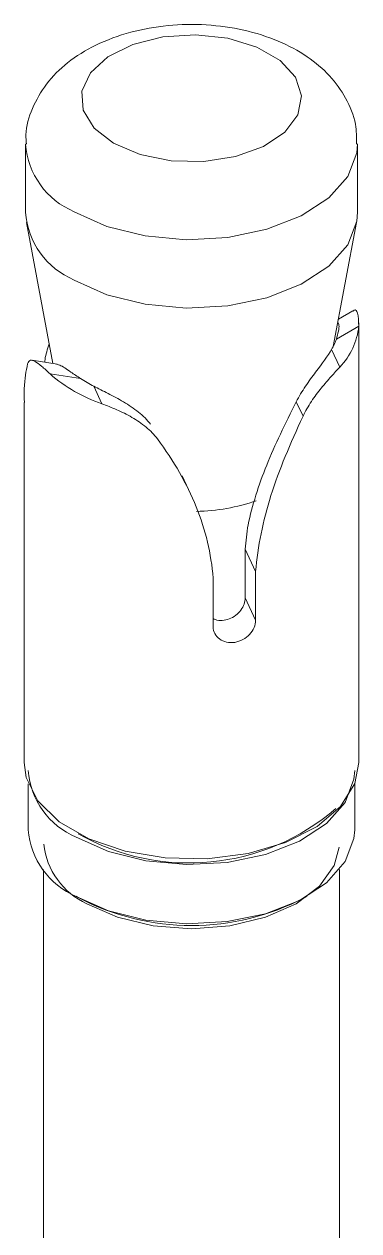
# Model space of a CAD drawing. Extents: x -976302 to -776254, y 5665 to 231437.
# Drawn here: x -788563.2 to -788502.9, y 81601.9 to 81819.5 of the extents above; entities that cross this region are included whole.
import ezdxf

# ---------------------------------------------------------------- set-up
doc = ezdxf.new("R2010")
doc.units = 0
doc.header["$LTSCALE"] = 1000
doc.header["$MEASUREMENT"] = 0

msp = doc.modelspace()

# ---------------------------------------------------------------- linework, layer by layer
at = {"linetype": 'Continuous', "lineweight": 15}
for p, q in [((-788563, 81797.88), (-788563, 81785.56)), ((-788563, 81797.88), (-788563, 81785.56)), ((-788563, 81797.88), (-788563, 81785.56)), ((-788563, 81797.88), (-788563, 81785.56)), ((-788503.11, 81785.56), (-788503.11, 81797.88)), ((-788503.11, 81785.56), (-788503.11, 81797.88)), ((-788503.11, 81785.56), (-788503.11, 81797.88)), ((-788503.11, 81785.56), (-788503.11, 81797.88)), ((-788562.82, 81783.69), (-788558.05, 81758.29)), ((-788562.82, 81783.69), (-788558.05, 81758.29)), ((-788562.82, 81783.69), (-788558.05, 81758.29)), ((-788562.82, 81783.69), (-788558.05, 81758.29)), ((-788507.48, 81761.35), (-788503.29, 81783.69)), ((-788507.48, 81761.35), (-788503.29, 81783.69)), ((-788507.48, 81761.35), (-788503.29, 81783.69)), ((-788507.48, 81761.35), (-788503.29, 81783.69)), ((-788503.94, 81767.8), (-788506.56, 81766.29)), ((-788503.94, 81767.8), (-788506.56, 81766.29)), ((-788503.94, 81767.8), (-788506.56, 81766.29)), ((-788503.94, 81767.8), (-788506.56, 81766.29)), ((-788502.86, 81686.32), (-788502.86, 81765.59)), ((-788502.86, 81686.32), (-788502.86, 81765.59)), ((-788502.86, 81686.32), (-788502.86, 81765.59)), ((-788502.86, 81686.32), (-788502.86, 81765.59)), ((-788502.89, 81765.01), (-788506.91, 81762.69)), ((-788502.89, 81765.01), (-788506.91, 81762.69)), ((-788507.78, 81760.82), (-788506.31, 81757.64)), ((-788507.78, 81760.82), (-788506.31, 81757.64)), ((-788557.31, 81758.17), (-788561.77, 81758.86)), ((-788557.31, 81758.17), (-788561.77, 81758.86)), ((-788557.31, 81758.17), (-788561.77, 81758.86)), ((-788557.31, 81758.17), (-788561.77, 81758.86)), ((-788553.06, 81755.55), (-788558.56, 81756.4)), ((-788553.06, 81755.55), (-788558.56, 81756.4)), ((-788549.22, 81751.01), (-788550.69, 81754.18)), ((-788549.22, 81751.01), (-788550.69, 81754.18)), ((-788563.25, 81751.27), (-788563.25, 81686.32)), ((-788563.25, 81751.27), (-788563.25, 81686.32)), ((-788563.25, 81751.27), (-788563.25, 81686.32)), ((-788563.25, 81751.27), (-788563.25, 81686.32)), ((-788512.94, 81748.76), (-788514.16, 81751.38)), ((-788512.94, 81748.76), (-788514.16, 81751.38)), ((-788533.23, 81734.79), (-788534.73, 81738.01)), ((-788533.23, 81734.79), (-788534.73, 81738.01)), ((-788533.23, 81734.79), (-788534.73, 81738.01)), ((-788533.23, 81734.79), (-788534.73, 81738.01)), ((-788523.36, 81724.81), (-788521.48, 81720.76)), ((-788523.36, 81724.81), (-788523.36, 81716.01)), ((-788523.36, 81724.81), (-788521.48, 81720.76)), ((-788523.36, 81724.81), (-788523.36, 81716.01)), ((-788529.14, 81719.58), (-788529.14, 81710.78)), ((-788529.14, 81719.58), (-788529.14, 81710.78)), ((-788521.48, 81711.97), (-788521.48, 81720.76)), ((-788521.48, 81711.97), (-788521.48, 81720.76)), ((-788523.36, 81716.01), (-788521.48, 81711.97)), ((-788523.36, 81716.01), (-788521.48, 81711.97)), ((-788562.49, 81682.45), (-788562.49, 81674.2)), ((-788562.49, 81682.45), (-788562.49, 81674.2)), ((-788562.49, 81682.45), (-788562.49, 81674.2)), ((-788562.49, 81682.45), (-788562.49, 81674.2)), ((-788503.62, 81674.2), (-788503.62, 81682.45)), ((-788503.62, 81674.2), (-788503.62, 81682.45)), ((-788503.62, 81674.2), (-788503.62, 81682.45)), ((-788503.62, 81674.2), (-788503.62, 81682.45)), ((-788559.73, 81667.01), (-788559.73, 81579.28)), ((-788559.73, 81667.01), (-788559.73, 81579.28)), ((-788559.73, 81667.01), (-788559.73, 81579.28)), ((-788559.73, 81667.01), (-788559.73, 81579.28)), ((-788506.38, 81579.28), (-788506.38, 81667.01)), ((-788506.38, 81579.28), (-788506.38, 81667.01)), ((-788506.38, 81579.28), (-788506.38, 81667.01)), ((-788506.38, 81579.28), (-788506.38, 81667.01)), ((-788553.87, 81662.19), (-788553.52, 81661.98)), ((-788553.87, 81662.19), (-788553.52, 81661.98)), ((-788553.87, 81662.19), (-788553.52, 81661.98)), ((-788553.87, 81662.19), (-788553.52, 81661.98)), ((-788512.59, 81661.98), (-788512.24, 81662.19)), ((-788512.59, 81661.98), (-788512.24, 81662.19)), ((-788512.59, 81661.98), (-788512.24, 81662.19)), ((-788512.59, 81661.98), (-788512.24, 81662.19))]:
    msp.add_line(p, q, dxfattribs=at)
at = {"linetype": 'Continuous', "lineweight": 15, "flags": 128}
for points in [[(-788547.11, 81797.99), (-788550.63, 81800.74), (-788552.59, 81803.97), (-788552.81, 81807.39), (-788551.27, 81810.69), (-788548.12, 81813.59), (-788543.63, 81815.82), (-788538.2, 81817.18), (-788532.31, 81817.57), (-788526.49, 81816.93), (-788521.25, 81815.33), (-788517.06, 81812.91), (-788514.29, 81809.89), (-788513.19, 81806.53), (-788513.85, 81803.13), (-788516.22, 81800), (-788520.09, 81797.4), (-788525.11, 81795.58), (-788530.83, 81794.7), (-788536.75, 81794.83), (-788542.34, 81795.96), (-788547.11, 81797.99)], [(-788547.11, 81797.99), (-788550.63, 81800.74), (-788552.59, 81803.97), (-788552.81, 81807.39), (-788551.27, 81810.69), (-788548.12, 81813.59), (-788543.63, 81815.82), (-788538.2, 81817.18), (-788532.31, 81817.57), (-788526.49, 81816.93), (-788521.25, 81815.33), (-788517.06, 81812.91), (-788514.29, 81809.89), (-788513.19, 81806.53), (-788513.85, 81803.13), (-788516.22, 81800), (-788520.09, 81797.4), (-788525.11, 81795.58), (-788530.83, 81794.7), (-788536.75, 81794.83), (-788542.34, 81795.96), (-788547.11, 81797.99)], [(-788547.11, 81797.99), (-788550.63, 81800.74), (-788552.59, 81803.97), (-788552.81, 81807.39), (-788551.27, 81810.69), (-788548.12, 81813.59), (-788543.63, 81815.82), (-788538.2, 81817.18), (-788532.31, 81817.57), (-788526.49, 81816.93), (-788521.25, 81815.33), (-788517.06, 81812.91), (-788514.29, 81809.89), (-788513.19, 81806.53), (-788513.85, 81803.13), (-788516.22, 81800), (-788520.09, 81797.4), (-788525.11, 81795.58), (-788530.83, 81794.7), (-788536.75, 81794.83), (-788542.34, 81795.96), (-788547.11, 81797.99)], [(-788547.11, 81797.99), (-788550.63, 81800.74), (-788552.59, 81803.97), (-788552.81, 81807.39), (-788551.27, 81810.69), (-788548.12, 81813.59), (-788543.63, 81815.82), (-788538.2, 81817.18), (-788532.31, 81817.57), (-788526.49, 81816.93), (-788521.25, 81815.33), (-788517.06, 81812.91), (-788514.29, 81809.89), (-788513.19, 81806.53), (-788513.85, 81803.13), (-788516.22, 81800), (-788520.09, 81797.4), (-788525.11, 81795.58), (-788530.83, 81794.7), (-788536.75, 81794.83), (-788542.34, 81795.96), (-788547.11, 81797.99)], [(-788503.11, 81797.86), (-788503.25, 81796.26), (-788504.88, 81792.03), (-788508.29, 81788.17), (-788513.25, 81784.92), (-788519.46, 81782.48), (-788526.52, 81781.01), (-788534, 81780.61), (-788541.41, 81781.28), (-788548.3, 81783), (-788554.23, 81785.66)], [(-788503.11, 81797.86), (-788503.25, 81796.26), (-788504.88, 81792.03), (-788508.29, 81788.17), (-788513.25, 81784.92), (-788519.46, 81782.48), (-788526.52, 81781.01), (-788534, 81780.61), (-788541.41, 81781.28), (-788548.3, 81783), (-788554.23, 81785.66)], [(-788503.11, 81785.56), (-788503.25, 81783.93), (-788504.88, 81779.7), (-788508.29, 81775.84), (-788513.25, 81772.59), (-788519.46, 81770.15), (-788526.52, 81768.69), (-788534, 81768.28), (-788541.41, 81768.96), (-788548.3, 81770.68), (-788554.23, 81773.33)], [(-788503.11, 81785.56), (-788503.25, 81783.93), (-788504.88, 81779.7), (-788508.29, 81775.84), (-788513.25, 81772.59), (-788519.46, 81770.15), (-788526.52, 81768.69), (-788534, 81768.28), (-788541.41, 81768.96), (-788548.3, 81770.68), (-788554.23, 81773.33)], [(-788503.11, 81785.56), (-788503.25, 81783.93), (-788504.88, 81779.7), (-788508.29, 81775.84), (-788513.25, 81772.59), (-788519.46, 81770.15), (-788526.52, 81768.69), (-788534, 81768.28), (-788541.41, 81768.96), (-788548.3, 81770.68), (-788554.23, 81773.33)], [(-788503.11, 81785.56), (-788503.25, 81783.93), (-788504.88, 81779.7), (-788508.29, 81775.84), (-788513.25, 81772.59), (-788519.46, 81770.15), (-788526.52, 81768.69), (-788534, 81768.28), (-788541.41, 81768.96), (-788548.3, 81770.68), (-788554.23, 81773.33)], [(-788563.25, 81686.32), (-788562.88, 81683.6), (-788560.76, 81679.4), (-788556.91, 81675.64), (-788551.56, 81672.55), (-788545.05, 81670.33), (-788537.78, 81669.11), (-788530.21, 81668.97), (-788522.83, 81669.92), (-788516.08, 81671.91), (-788510.41, 81674.8), (-788506.15, 81678.41), (-788503.59, 81682.52), (-788502.86, 81686.32)], [(-788563.25, 81686.32), (-788562.88, 81683.6), (-788560.76, 81679.4), (-788556.91, 81675.64), (-788551.56, 81672.55), (-788545.05, 81670.33), (-788537.78, 81669.11), (-788530.21, 81668.97), (-788522.83, 81669.92), (-788516.08, 81671.91), (-788510.41, 81674.8), (-788506.15, 81678.41), (-788503.59, 81682.52), (-788502.86, 81686.32)], [(-788563.25, 81686.32), (-788562.88, 81683.6), (-788560.76, 81679.4), (-788556.91, 81675.64), (-788551.56, 81672.55), (-788545.05, 81670.33), (-788537.78, 81669.11), (-788530.21, 81668.97), (-788522.83, 81669.92), (-788516.08, 81671.91), (-788510.41, 81674.8), (-788506.15, 81678.41), (-788503.59, 81682.52), (-788502.86, 81686.32)], [(-788563.25, 81686.32), (-788562.88, 81683.6), (-788560.76, 81679.4), (-788556.91, 81675.64), (-788551.56, 81672.55), (-788545.05, 81670.33), (-788537.78, 81669.11), (-788530.21, 81668.97), (-788522.83, 81669.92), (-788516.08, 81671.91), (-788510.41, 81674.8), (-788506.15, 81678.41), (-788503.59, 81682.52), (-788502.86, 81686.32)], [(-788503.62, 81684.88), (-788503.75, 81683.29), (-788505.36, 81679.13), (-788508.71, 81675.33), (-788513.59, 81672.14), (-788519.69, 81669.74), (-788526.63, 81668.3), (-788533.98, 81667.9), (-788541.27, 81668.56), (-788548.04, 81670.26), (-788553.87, 81672.87)], [(-788503.62, 81684.88), (-788503.75, 81683.29), (-788505.36, 81679.13), (-788508.71, 81675.33), (-788513.59, 81672.14), (-788519.69, 81669.74), (-788526.63, 81668.3), (-788533.98, 81667.9), (-788541.27, 81668.56), (-788548.04, 81670.26), (-788553.87, 81672.87)], [(-788503.62, 81684.88), (-788503.75, 81683.29), (-788505.36, 81679.13), (-788508.71, 81675.33), (-788513.59, 81672.14), (-788519.69, 81669.74), (-788526.63, 81668.3), (-788533.98, 81667.9), (-788541.27, 81668.56), (-788548.04, 81670.26), (-788553.87, 81672.87)], [(-788503.62, 81684.88), (-788503.75, 81683.29), (-788505.36, 81679.13), (-788508.71, 81675.33), (-788513.59, 81672.14), (-788519.69, 81669.74), (-788526.63, 81668.3), (-788533.98, 81667.9), (-788541.27, 81668.56), (-788548.04, 81670.26), (-788553.87, 81672.87)], [(-788503.62, 81674.2), (-788503.75, 81672.6), (-788505.36, 81668.44), (-788508.71, 81664.65), (-788513.59, 81661.45), (-788519.69, 81659.06), (-788526.63, 81657.62), (-788533.98, 81657.21), (-788541.27, 81657.88), (-788548.04, 81659.57), (-788553.87, 81662.18)], [(-788503.62, 81674.2), (-788503.75, 81672.6), (-788505.36, 81668.44), (-788508.71, 81664.65), (-788513.59, 81661.45), (-788519.69, 81659.06), (-788526.63, 81657.62), (-788533.98, 81657.21), (-788541.27, 81657.88), (-788548.04, 81659.57), (-788553.87, 81662.18)], [(-788503.62, 81674.2), (-788503.75, 81672.6), (-788505.36, 81668.44), (-788508.71, 81664.65), (-788513.59, 81661.45), (-788519.69, 81659.06), (-788526.63, 81657.62), (-788533.98, 81657.21), (-788541.27, 81657.88), (-788548.04, 81659.57), (-788553.87, 81662.18)], [(-788503.62, 81674.2), (-788503.75, 81672.6), (-788505.36, 81668.44), (-788508.71, 81664.65), (-788513.59, 81661.45), (-788519.69, 81659.06), (-788526.63, 81657.62), (-788533.98, 81657.21), (-788541.27, 81657.88), (-788548.04, 81659.57), (-788553.87, 81662.18)], [(-788506.41, 81671.03), (-788507.29, 81667.75), (-788509.96, 81664.04), (-788514.2, 81660.85), (-788519.72, 81658.4), (-788526.15, 81656.86), (-788533.05, 81656.34), (-788539.96, 81656.86), (-788546.39, 81658.4), (-788551.91, 81660.85)], [(-788506.41, 81671.03), (-788507.29, 81667.75), (-788509.96, 81664.04), (-788514.2, 81660.85), (-788519.72, 81658.4), (-788526.15, 81656.86), (-788533.05, 81656.34), (-788539.96, 81656.86), (-788546.39, 81658.4), (-788551.91, 81660.85)]]:
    msp.add_lwpolyline(points, dxfattribs=at)
at = {"linetype": 'Continuous', "lineweight": 15}
for centre, radius, start, end in [((-788548.61, 81798.95), 14.43, 184.4331, 247.0907), ((-788548.62, 81786.61), 14.41, 184.2066, 247.1136), ((-788548.62, 81786.61), 14.41, 184.2066, 247.1136), ((-788515.18, 81766.24), 12.36, 315.9205, 354.2826), ((-788515.18, 81766.24), 12.36, 315.9205, 354.2826), ((-788517.05, 81766.26), 10.75, 329.5973, 340.6057), ((-788517.05, 81766.26), 10.75, 329.5973, 340.6057), ((-788540, 81777.76), 28.3, 229.0183, 250.9871), ((-788540, 81777.76), 28.3, 229.0183, 250.9871), ((-788539.33, 81776.6), 25.13, 236.8797, 243.1257), ((-788539.33, 81776.6), 25.13, 236.8797, 243.1257), ((-788532.83, 81766.98), 35.37, 271.0925, 288.9167), ((-788532.83, 81766.98), 35.37, 271.0925, 288.9167), ((-788548.36, 81685.92), 14.17, 184.2066, 247.1136), ((-788548.36, 81685.92), 14.17, 184.2066, 247.1136), ((-788533.49, 81708.83), 40.63, 240.4683, 310.6934), ((-788533.49, 81708.83), 40.63, 240.4683, 310.6934), ((-788548.36, 81675.24), 14.17, 184.2066, 247.1136), ((-788548.36, 81675.24), 14.17, 184.2066, 247.1136), ((-788546.37, 81673.08), 13.43, 186.2564, 245.6346), ((-788533.05, 81700.93), 44, 242.2873, 297.7181), ((-788533.05, 81700.93), 44, 242.2873, 297.7181)]:
    msp.add_arc(centre, radius, start, end, dxfattribs=at)
for points, knots in [([(-788503.29, 81797.83), (-788503.29, 81799.04), (-788503.3, 81801.93), (-788505.08, 81806.22), (-788508.05, 81810.35), (-788512.19, 81813.83), (-788517.4, 81816.62), (-788523.58, 81818.57), (-788530.37, 81819.52), (-788537.35, 81819.4), (-788544.17, 81818.18), (-788550.33, 81815.91), (-788555.45, 81812.74), (-788559.36, 81808.86), (-788561.87, 81804.4), (-788563.08, 81800.58), (-788562.87, 81798.39), (-788562.82, 81797.84)], [0, 0, 0, 0, 0.046503, 0.111141, 0.17548, 0.243089, 0.315844, 0.392566, 0.470023, 0.547522, 0.625824, 0.705856, 0.780164, 0.849873, 0.915259, 0.978556, 1, 1, 1, 1]), ([(-788503.29, 81797.83), (-788503.29, 81799.04), (-788503.3, 81801.93), (-788505.08, 81806.22), (-788508.05, 81810.35), (-788512.19, 81813.83), (-788517.4, 81816.62), (-788523.58, 81818.57), (-788530.37, 81819.52), (-788537.35, 81819.4), (-788544.17, 81818.18), (-788550.33, 81815.91), (-788555.45, 81812.74), (-788559.36, 81808.86), (-788561.87, 81804.4), (-788563.08, 81800.58), (-788562.87, 81798.39), (-788562.82, 81797.84)], [0, 0, 0, 0, 0.046503, 0.111141, 0.17548, 0.243089, 0.315844, 0.392566, 0.470023, 0.547522, 0.625824, 0.705856, 0.780164, 0.849873, 0.915259, 0.978556, 1, 1, 1, 1]), ([(-788503.29, 81797.83), (-788503.29, 81799.04), (-788503.3, 81801.93), (-788505.08, 81806.22), (-788508.05, 81810.35), (-788512.19, 81813.83), (-788517.4, 81816.62), (-788523.58, 81818.57), (-788530.37, 81819.52), (-788537.35, 81819.4), (-788544.17, 81818.18), (-788550.33, 81815.91), (-788555.45, 81812.74), (-788559.36, 81808.86), (-788561.87, 81804.4), (-788563.08, 81800.58), (-788562.87, 81798.39), (-788562.82, 81797.84)], [0, 0, 0, 0, 0.046503, 0.111141, 0.17548, 0.243089, 0.315844, 0.392566, 0.470023, 0.547522, 0.625824, 0.705856, 0.780164, 0.849873, 0.915259, 0.978556, 1, 1, 1, 1]), ([(-788503.29, 81797.83), (-788503.29, 81799.04), (-788503.3, 81801.93), (-788505.08, 81806.22), (-788508.05, 81810.35), (-788512.19, 81813.83), (-788517.4, 81816.62), (-788523.58, 81818.57), (-788530.37, 81819.52), (-788537.35, 81819.4), (-788544.17, 81818.18), (-788550.33, 81815.91), (-788555.45, 81812.74), (-788559.36, 81808.86), (-788561.87, 81804.4), (-788563.08, 81800.58), (-788562.87, 81798.39), (-788562.82, 81797.84)], [0, 0, 0, 0, 0.046503, 0.111141, 0.17548, 0.243089, 0.315844, 0.392566, 0.470023, 0.547522, 0.625824, 0.705856, 0.780164, 0.849873, 0.915259, 0.978556, 1, 1, 1, 1]), ([(-788502.89, 81765.01), (-788502.9, 81765.88), (-788502.92, 81767.37), (-788503.52, 81768.13), (-788503.82, 81767.78), (-788503.88, 81767.71)], [0, 0, 0, 0, 0.523178, 0.9004856, 1, 1, 1, 1]), ([(-788502.89, 81765.01), (-788502.9, 81765.88), (-788502.92, 81767.37), (-788503.52, 81768.13), (-788503.82, 81767.78), (-788503.88, 81767.71)], [0, 0, 0, 0, 0.523178, 0.9004856, 1, 1, 1, 1]), ([(-788502.89, 81765.01), (-788502.9, 81765.88), (-788502.92, 81767.37), (-788503.52, 81768.13), (-788503.82, 81767.78), (-788503.88, 81767.71)], [0, 0, 0, 0, 0.523178, 0.9004856, 1, 1, 1, 1]), ([(-788502.89, 81765.01), (-788502.9, 81765.88), (-788502.92, 81767.37), (-788503.52, 81768.13), (-788503.82, 81767.78), (-788503.88, 81767.71)], [0, 0, 0, 0, 0.523178, 0.9004856, 1, 1, 1, 1]), ([(-788506.91, 81762.69), (-788506.65, 81763.66), (-788506.27, 81765.07), (-788506.57, 81765.56), (-788506.66, 81765.71)], [0, 0, 0, 0, 0.686379, 1, 1, 1, 1]), ([(-788506.91, 81762.69), (-788506.65, 81763.66), (-788506.27, 81765.07), (-788506.57, 81765.56), (-788506.66, 81765.71)], [0, 0, 0, 0, 0.686379, 1, 1, 1, 1]), ([(-788506.91, 81762.69), (-788506.65, 81763.66), (-788506.27, 81765.07), (-788506.57, 81765.56), (-788506.66, 81765.71)], [0, 0, 0, 0, 0.686379, 1, 1, 1, 1]), ([(-788506.91, 81762.69), (-788506.65, 81763.66), (-788506.27, 81765.07), (-788506.57, 81765.56), (-788506.66, 81765.71)], [0, 0, 0, 0, 0.686379, 1, 1, 1, 1]), ([(-788558.71, 81761.82), (-788559.04, 81760.86), (-788559.42, 81759.74), (-788559.51, 81758.68), (-788559.52, 81758.51)], [0, 0, 0, 0, 0.8441971, 1, 1, 1, 1]), ([(-788558.71, 81761.82), (-788559.04, 81760.86), (-788559.42, 81759.74), (-788559.51, 81758.68), (-788559.52, 81758.51)], [0, 0, 0, 0, 0.8441971, 1, 1, 1, 1]), ([(-788558.71, 81761.82), (-788559.04, 81760.86), (-788559.42, 81759.74), (-788559.51, 81758.68), (-788559.52, 81758.51)], [0, 0, 0, 0, 0.8441971, 1, 1, 1, 1]), ([(-788558.71, 81761.82), (-788559.04, 81760.86), (-788559.42, 81759.74), (-788559.51, 81758.68), (-788559.52, 81758.51)], [0, 0, 0, 0, 0.8441971, 1, 1, 1, 1]), ([(-788514.16, 81751.38), (-788513.67, 81752.34), (-788513.1, 81753.27), (-788511.88, 81755.08), (-788511.25, 81755.93), (-788509.47, 81758.3), (-788508.48, 81759.61), (-788507.78, 81760.82)], [0, 0, 0, 0, 0.25, 0.25, 0.5, 0.5, 1, 1, 1, 1]), ([(-788514.16, 81751.38), (-788513.67, 81752.34), (-788513.1, 81753.27), (-788511.88, 81755.08), (-788511.25, 81755.93), (-788509.47, 81758.3), (-788508.48, 81759.61), (-788507.78, 81760.82)], [0, 0, 0, 0, 0.25, 0.25, 0.5, 0.5, 1, 1, 1, 1]), ([(-788514.16, 81751.38), (-788513.67, 81752.34), (-788513.1, 81753.27), (-788511.88, 81755.08), (-788511.25, 81755.93), (-788509.47, 81758.3), (-788508.48, 81759.61), (-788507.78, 81760.82)], [0, 0, 0, 0, 0.25, 0.25, 0.5, 0.5, 1, 1, 1, 1]), ([(-788514.16, 81751.38), (-788513.67, 81752.34), (-788513.1, 81753.27), (-788511.88, 81755.08), (-788511.25, 81755.93), (-788509.47, 81758.3), (-788508.48, 81759.61), (-788507.78, 81760.82)], [0, 0, 0, 0, 0.25, 0.25, 0.5, 0.5, 1, 1, 1, 1]), ([(-788562.61, 81758.2), (-788562.49, 81758.58), (-788562.33, 81758.79), (-788561.89, 81758.92), (-788561.61, 81758.84), (-788560.93, 81758.45), (-788560.53, 81758.13), (-788559.62, 81757.37), (-788559.11, 81756.9), (-788558.56, 81756.4)], [0, 0, 0, 0, 0.25, 0.25, 0.5, 0.5, 0.75, 0.75, 1, 1, 1, 1]), ([(-788562.61, 81758.2), (-788562.49, 81758.58), (-788562.33, 81758.79), (-788561.89, 81758.92), (-788561.61, 81758.84), (-788560.93, 81758.45), (-788560.53, 81758.13), (-788559.62, 81757.37), (-788559.11, 81756.9), (-788558.56, 81756.4)], [0, 0, 0, 0, 0.25, 0.25, 0.5, 0.5, 0.75, 0.75, 1, 1, 1, 1]), ([(-788562.61, 81758.2), (-788562.49, 81758.58), (-788562.33, 81758.79), (-788561.89, 81758.92), (-788561.61, 81758.84), (-788560.93, 81758.45), (-788560.53, 81758.13), (-788559.62, 81757.37), (-788559.11, 81756.9), (-788558.56, 81756.4)], [0, 0, 0, 0, 0.25, 0.25, 0.5, 0.5, 0.75, 0.75, 1, 1, 1, 1]), ([(-788562.61, 81758.2), (-788562.49, 81758.58), (-788562.33, 81758.79), (-788561.89, 81758.92), (-788561.61, 81758.84), (-788560.93, 81758.45), (-788560.53, 81758.13), (-788559.62, 81757.37), (-788559.11, 81756.9), (-788558.56, 81756.4)], [0, 0, 0, 0, 0.25, 0.25, 0.5, 0.5, 0.75, 0.75, 1, 1, 1, 1]), ([(-788563.2, 81751.27), (-788563.22, 81752.12), (-788563.29, 81755.04), (-788562.89, 81756.89), (-788562.61, 81758.2)], [0, 0, 0, 0, 0.289158, 1, 1, 1, 1]), ([(-788563.2, 81751.27), (-788563.22, 81752.12), (-788563.29, 81755.04), (-788562.89, 81756.89), (-788562.61, 81758.2)], [0, 0, 0, 0, 0.289158, 1, 1, 1, 1]), ([(-788563.2, 81751.27), (-788563.22, 81752.12), (-788563.29, 81755.04), (-788562.89, 81756.89), (-788562.61, 81758.2)], [0, 0, 0, 0, 0.289158, 1, 1, 1, 1]), ([(-788563.2, 81751.27), (-788563.22, 81752.12), (-788563.29, 81755.04), (-788562.89, 81756.89), (-788562.61, 81758.2)], [0, 0, 0, 0, 0.289158, 1, 1, 1, 1]), ([(-788557.32, 81758.09), (-788557.16, 81758.07), (-788556.62, 81758), (-788555.14, 81756.93), (-788553.66, 81755.95), (-788553.06, 81755.55)], [0, 0, 0, 0, 0.205231, 0.676609, 1, 1, 1, 1]), ([(-788557.32, 81758.09), (-788557.16, 81758.07), (-788556.62, 81758), (-788555.14, 81756.93), (-788553.66, 81755.95), (-788553.06, 81755.55)], [0, 0, 0, 0, 0.205231, 0.676609, 1, 1, 1, 1]), ([(-788557.32, 81758.09), (-788557.16, 81758.07), (-788556.62, 81758), (-788555.14, 81756.93), (-788553.66, 81755.95), (-788553.06, 81755.55)], [0, 0, 0, 0, 0.205231, 0.676609, 1, 1, 1, 1]), ([(-788557.32, 81758.09), (-788557.16, 81758.07), (-788556.62, 81758), (-788555.14, 81756.93), (-788553.66, 81755.95), (-788553.06, 81755.55)], [0, 0, 0, 0, 0.205231, 0.676609, 1, 1, 1, 1]), ([(-788512.94, 81748.76), (-788512.51, 81749.69), (-788511.99, 81750.57), (-788510.85, 81752.3), (-788510.24, 81753.1), (-788509.03, 81754.6), (-788508.43, 81755.28), (-788507.32, 81756.54), (-788506.79, 81757.11), (-788506.31, 81757.64)], [0, 0, 0, 0, 0.25, 0.25, 0.5, 0.5, 0.75, 0.75, 1, 1, 1, 1]), ([(-788512.94, 81748.76), (-788512.51, 81749.69), (-788511.99, 81750.57), (-788510.85, 81752.3), (-788510.24, 81753.1), (-788509.03, 81754.6), (-788508.43, 81755.28), (-788507.32, 81756.54), (-788506.79, 81757.11), (-788506.31, 81757.64)], [0, 0, 0, 0, 0.25, 0.25, 0.5, 0.5, 0.75, 0.75, 1, 1, 1, 1]), ([(-788512.94, 81748.76), (-788512.51, 81749.69), (-788511.99, 81750.57), (-788510.85, 81752.3), (-788510.24, 81753.1), (-788509.03, 81754.6), (-788508.43, 81755.28), (-788507.32, 81756.54), (-788506.79, 81757.11), (-788506.31, 81757.64)], [0, 0, 0, 0, 0.25, 0.25, 0.5, 0.5, 0.75, 0.75, 1, 1, 1, 1]), ([(-788512.94, 81748.76), (-788512.51, 81749.69), (-788511.99, 81750.57), (-788510.85, 81752.3), (-788510.24, 81753.1), (-788509.03, 81754.6), (-788508.43, 81755.28), (-788507.32, 81756.54), (-788506.79, 81757.11), (-788506.31, 81757.64)], [0, 0, 0, 0, 0.25, 0.25, 0.5, 0.5, 0.75, 0.75, 1, 1, 1, 1]), ([(-788550.69, 81754.18), (-788549.87, 81753.76), (-788549, 81753.33), (-788547.2, 81752.41), (-788546.25, 81751.91), (-788544.86, 81751.08), (-788544.39, 81750.79), (-788543.48, 81750.18), (-788543.04, 81749.85), (-788542.2, 81749.18), (-788541.8, 81748.83), (-788541.07, 81748.1), (-788540.72, 81747.71), (-788540.43, 81747.31)], [0, 0, 0, 0, 0.25, 0.25, 0.5, 0.5, 0.625, 0.625, 0.75, 0.75, 0.875, 0.875, 1, 1, 1, 1]), ([(-788550.69, 81754.18), (-788549.87, 81753.76), (-788549, 81753.33), (-788547.2, 81752.41), (-788546.25, 81751.91), (-788544.86, 81751.08), (-788544.39, 81750.79), (-788543.48, 81750.18), (-788543.04, 81749.85), (-788542.2, 81749.18), (-788541.8, 81748.83), (-788541.07, 81748.1), (-788540.72, 81747.71), (-788540.43, 81747.31)], [0, 0, 0, 0, 0.25, 0.25, 0.5, 0.5, 0.625, 0.625, 0.75, 0.75, 0.875, 0.875, 1, 1, 1, 1]), ([(-788550.69, 81754.18), (-788549.87, 81753.76), (-788549, 81753.33), (-788547.2, 81752.41), (-788546.25, 81751.91), (-788544.86, 81751.08), (-788544.39, 81750.79), (-788543.48, 81750.18), (-788543.04, 81749.85), (-788542.2, 81749.18), (-788541.8, 81748.83), (-788541.07, 81748.1), (-788540.72, 81747.71), (-788540.43, 81747.31)], [0, 0, 0, 0, 0.25, 0.25, 0.5, 0.5, 0.625, 0.625, 0.75, 0.75, 0.875, 0.875, 1, 1, 1, 1]), ([(-788550.69, 81754.18), (-788549.87, 81753.76), (-788549, 81753.33), (-788547.2, 81752.41), (-788546.25, 81751.91), (-788544.86, 81751.08), (-788544.39, 81750.79), (-788543.48, 81750.18), (-788543.04, 81749.85), (-788542.2, 81749.18), (-788541.8, 81748.83), (-788541.07, 81748.1), (-788540.72, 81747.71), (-788540.43, 81747.31)], [0, 0, 0, 0, 0.25, 0.25, 0.5, 0.5, 0.625, 0.625, 0.75, 0.75, 0.875, 0.875, 1, 1, 1, 1]), ([(-788549.22, 81751.01), (-788548.34, 81750.69), (-788547.45, 81750.34), (-788545.63, 81749.54), (-788544.7, 81749.08), (-788542.92, 81748.05), (-788542.05, 81747.47), (-788540.47, 81746.17), (-788539.78, 81745.47), (-788539.21, 81744.69)], [0, 0, 0, 0, 0.25, 0.25, 0.5, 0.5, 0.75, 0.75, 1, 1, 1, 1]), ([(-788549.22, 81751.01), (-788548.34, 81750.69), (-788547.45, 81750.34), (-788545.63, 81749.54), (-788544.7, 81749.08), (-788542.92, 81748.05), (-788542.05, 81747.47), (-788540.47, 81746.17), (-788539.78, 81745.47), (-788539.21, 81744.69)], [0, 0, 0, 0, 0.25, 0.25, 0.5, 0.5, 0.75, 0.75, 1, 1, 1, 1]), ([(-788549.22, 81751.01), (-788548.34, 81750.69), (-788547.45, 81750.34), (-788545.63, 81749.54), (-788544.7, 81749.08), (-788542.92, 81748.05), (-788542.05, 81747.47), (-788540.47, 81746.17), (-788539.78, 81745.47), (-788539.21, 81744.69)], [0, 0, 0, 0, 0.25, 0.25, 0.5, 0.5, 0.75, 0.75, 1, 1, 1, 1]), ([(-788549.22, 81751.01), (-788548.34, 81750.69), (-788547.45, 81750.34), (-788545.63, 81749.54), (-788544.7, 81749.08), (-788542.92, 81748.05), (-788542.05, 81747.47), (-788540.47, 81746.17), (-788539.78, 81745.47), (-788539.21, 81744.69)], [0, 0, 0, 0, 0.25, 0.25, 0.5, 0.5, 0.75, 0.75, 1, 1, 1, 1]), ([(-788514.16, 81751.38), (-788515.16, 81749.41), (-788516.12, 81747.47), (-788517.92, 81743.64), (-788518.74, 81741.78), (-788520.22, 81738.11), (-788520.88, 81736.3), (-788522, 81732.71), (-788522.48, 81730.93), (-788522.85, 81729.16)], [0, 0, 0, 0, 0.25, 0.25, 0.5, 0.5, 0.75, 0.75, 1, 1, 1, 1]), ([(-788514.16, 81751.38), (-788515.16, 81749.41), (-788516.12, 81747.47), (-788517.92, 81743.64), (-788518.74, 81741.78), (-788520.22, 81738.11), (-788520.88, 81736.3), (-788522, 81732.71), (-788522.48, 81730.93), (-788522.85, 81729.16)], [0, 0, 0, 0, 0.25, 0.25, 0.5, 0.5, 0.75, 0.75, 1, 1, 1, 1]), ([(-788514.16, 81751.38), (-788515.16, 81749.41), (-788516.12, 81747.47), (-788517.92, 81743.64), (-788518.74, 81741.78), (-788520.22, 81738.11), (-788520.88, 81736.3), (-788522, 81732.71), (-788522.48, 81730.93), (-788522.85, 81729.16)], [0, 0, 0, 0, 0.25, 0.25, 0.5, 0.5, 0.75, 0.75, 1, 1, 1, 1]), ([(-788514.16, 81751.38), (-788515.16, 81749.41), (-788516.12, 81747.47), (-788517.92, 81743.64), (-788518.74, 81741.78), (-788520.22, 81738.11), (-788520.88, 81736.3), (-788522, 81732.71), (-788522.48, 81730.93), (-788522.85, 81729.16)], [0, 0, 0, 0, 0.25, 0.25, 0.5, 0.5, 0.75, 0.75, 1, 1, 1, 1]), ([(-788521.48, 81720.76), (-788521.13, 81725.29), (-788520.18, 81729.82), (-788517.98, 81736.79), (-788517.11, 81739.15), (-788515.16, 81743.92), (-788514.09, 81746.32), (-788512.94, 81748.76)], [0, 0, 0, 0, 0.5, 0.5, 0.75, 0.75, 1, 1, 1, 1]), ([(-788521.48, 81720.76), (-788521.13, 81725.29), (-788520.18, 81729.82), (-788517.98, 81736.79), (-788517.11, 81739.15), (-788515.16, 81743.92), (-788514.09, 81746.32), (-788512.94, 81748.76)], [0, 0, 0, 0, 0.5, 0.5, 0.75, 0.75, 1, 1, 1, 1]), ([(-788521.48, 81720.76), (-788521.13, 81725.29), (-788520.18, 81729.82), (-788517.98, 81736.79), (-788517.11, 81739.15), (-788515.16, 81743.92), (-788514.09, 81746.32), (-788512.94, 81748.76)], [0, 0, 0, 0, 0.5, 0.5, 0.75, 0.75, 1, 1, 1, 1]), ([(-788521.48, 81720.76), (-788521.13, 81725.29), (-788520.18, 81729.82), (-788517.98, 81736.79), (-788517.11, 81739.15), (-788515.16, 81743.92), (-788514.09, 81746.32), (-788512.94, 81748.76)], [0, 0, 0, 0, 0.5, 0.5, 0.75, 0.75, 1, 1, 1, 1]), ([(-788539.21, 81744.69), (-788537.71, 81742.67), (-788536.39, 81740.65), (-788534.06, 81736.58), (-788533.05, 81734.52), (-788530.52, 81728.23), (-788529.51, 81723.99), (-788529.14, 81719.58)], [0, 0, 0, 0, 0.25, 0.25, 0.5, 0.5, 1, 1, 1, 1]), ([(-788539.21, 81744.69), (-788537.71, 81742.67), (-788536.39, 81740.65), (-788534.06, 81736.58), (-788533.05, 81734.52), (-788530.52, 81728.23), (-788529.51, 81723.99), (-788529.14, 81719.58)], [0, 0, 0, 0, 0.25, 0.25, 0.5, 0.5, 1, 1, 1, 1]), ([(-788539.21, 81744.69), (-788537.71, 81742.67), (-788536.39, 81740.65), (-788534.06, 81736.58), (-788533.05, 81734.52), (-788530.52, 81728.23), (-788529.51, 81723.99), (-788529.14, 81719.58)], [0, 0, 0, 0, 0.25, 0.25, 0.5, 0.5, 1, 1, 1, 1]), ([(-788539.21, 81744.69), (-788537.71, 81742.67), (-788536.39, 81740.65), (-788534.06, 81736.58), (-788533.05, 81734.52), (-788530.52, 81728.23), (-788529.51, 81723.99), (-788529.14, 81719.58)], [0, 0, 0, 0, 0.25, 0.25, 0.5, 0.5, 1, 1, 1, 1]), ([(-788523.36, 81716.01), (-788523.4, 81715.64), (-788523.48, 81714.9), (-788524.1, 81713.77), (-788525.03, 81712.82), (-788526.22, 81712.15), (-788527.5, 81711.89), (-788528.54, 81711.95), (-788529.01, 81712.2), (-788529.14, 81712.27)], [0, 0, 0, 0, 0.156576, 0.313094, 0.471079, 0.630051, 0.787449, 0.943198, 1, 1, 1, 1]), ([(-788523.36, 81716.01), (-788523.4, 81715.64), (-788523.48, 81714.9), (-788524.1, 81713.77), (-788525.03, 81712.82), (-788526.22, 81712.15), (-788527.5, 81711.89), (-788528.54, 81711.95), (-788529.01, 81712.2), (-788529.14, 81712.27)], [0, 0, 0, 0, 0.156576, 0.313094, 0.471079, 0.630051, 0.787449, 0.943198, 1, 1, 1, 1]), ([(-788523.36, 81716.01), (-788523.4, 81715.64), (-788523.48, 81714.9), (-788524.1, 81713.77), (-788525.03, 81712.82), (-788526.22, 81712.15), (-788527.5, 81711.89), (-788528.54, 81711.95), (-788529.01, 81712.2), (-788529.14, 81712.27)], [0, 0, 0, 0, 0.156576, 0.313094, 0.471079, 0.630051, 0.787449, 0.943198, 1, 1, 1, 1]), ([(-788523.36, 81716.01), (-788523.4, 81715.64), (-788523.48, 81714.9), (-788524.1, 81713.77), (-788525.03, 81712.82), (-788526.22, 81712.15), (-788527.5, 81711.89), (-788528.54, 81711.95), (-788529.01, 81712.2), (-788529.14, 81712.27)], [0, 0, 0, 0, 0.156576, 0.313094, 0.471079, 0.630051, 0.787449, 0.943198, 1, 1, 1, 1]), ([(-788529.14, 81710.78), (-788529.14, 81710.35), (-788529.03, 81709.94), (-788528.64, 81709.19), (-788528.34, 81708.86), (-788527.26, 81708.07), (-788526.24, 81707.84), (-788524.74, 81708.07), (-788524.24, 81708.24), (-788523.33, 81708.73), (-788522.92, 81709.05), (-788521.87, 81710.18), (-788521.48, 81711.11), (-788521.48, 81711.97)], [0, 0, 0, 0, 0.125, 0.125, 0.25, 0.25, 0.5, 0.5, 0.625, 0.625, 0.75, 0.75, 1, 1, 1, 1]), ([(-788529.14, 81710.78), (-788529.14, 81710.35), (-788529.03, 81709.94), (-788528.64, 81709.19), (-788528.34, 81708.86), (-788527.26, 81708.07), (-788526.24, 81707.84), (-788524.74, 81708.07), (-788524.24, 81708.24), (-788523.33, 81708.73), (-788522.92, 81709.05), (-788521.87, 81710.18), (-788521.48, 81711.11), (-788521.48, 81711.97)], [0, 0, 0, 0, 0.125, 0.125, 0.25, 0.25, 0.5, 0.5, 0.625, 0.625, 0.75, 0.75, 1, 1, 1, 1]), ([(-788529.14, 81710.78), (-788529.14, 81710.35), (-788529.03, 81709.94), (-788528.64, 81709.19), (-788528.34, 81708.86), (-788527.26, 81708.07), (-788526.24, 81707.84), (-788524.74, 81708.07), (-788524.24, 81708.24), (-788523.33, 81708.73), (-788522.92, 81709.05), (-788521.87, 81710.18), (-788521.48, 81711.11), (-788521.48, 81711.97)], [0, 0, 0, 0, 0.125, 0.125, 0.25, 0.25, 0.5, 0.5, 0.625, 0.625, 0.75, 0.75, 1, 1, 1, 1]), ([(-788529.14, 81710.78), (-788529.14, 81710.35), (-788529.03, 81709.94), (-788528.64, 81709.19), (-788528.34, 81708.86), (-788527.26, 81708.07), (-788526.24, 81707.84), (-788524.74, 81708.07), (-788524.24, 81708.24), (-788523.33, 81708.73), (-788522.92, 81709.05), (-788521.87, 81710.18), (-788521.48, 81711.11), (-788521.48, 81711.97)], [0, 0, 0, 0, 0.125, 0.125, 0.25, 0.25, 0.5, 0.5, 0.625, 0.625, 0.75, 0.75, 1, 1, 1, 1])]:
    msp.add_open_spline(points, degree=3, knots=knots, dxfattribs=at)
msp.add_open_spline([(-788522.85, 81729.16), (-788523.08, 81727.7), (-788523.25, 81726.25), (-788523.36, 81724.81)], degree=3, dxfattribs=at)
msp.add_open_spline([(-788522.85, 81729.16), (-788523.08, 81727.7), (-788523.25, 81726.25), (-788523.36, 81724.81)], degree=3, dxfattribs=at)
msp.add_open_spline([(-788522.85, 81729.16), (-788523.08, 81727.7), (-788523.25, 81726.25), (-788523.36, 81724.81)], degree=3, dxfattribs=at)
msp.add_open_spline([(-788522.85, 81729.16), (-788523.08, 81727.7), (-788523.25, 81726.25), (-788523.36, 81724.81)], degree=3, dxfattribs=at)

doc.saveas('drawing.dxf')
